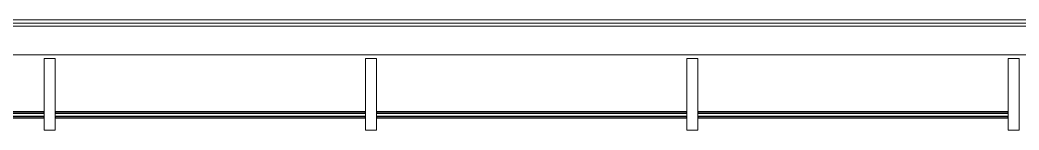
# Model space of a CAD drawing. Header units: millimetres. Extents: x 155920 to 295199, y -4084 to 97293.
# Drawn here: x 182412 to 187076, y 12017 to 12533 of the extents above; entities that cross this region are included whole.
import ezdxf

# ---------------------------------------------------------------- set-up
doc = ezdxf.new("R2010")
doc.units = ezdxf.units.MM
doc.header["$MEASUREMENT"] = 0
for name, color, linetype, lineweight in [('A-GENM', 8, 'CONTINUOUS', 9), ('A-GLAZ-CURT', 7, 'CONTINUOUS', 9), ('A-GLAZ-CWMG', 7, 'CONTINUOUS', 9)]:
    doc.layers.add(name, color=color, linetype=linetype, lineweight=lineweight)

msp = doc.modelspace()

# ---------------------------------------------------------------- hatches: boundary and pattern name
at = {"layer": 'A-GLAZ-CURT'}
h = msp.add_hatch(color=256, dxfattribs=at)
h.paths.add_polyline_path([(182525.8, 12074.8), (182525.8, 12080.8), (181075.8, 12080.8), (181075.8, 12074.8), (181534.9, 12074.8)], flags=0)
h.paths.add_polyline_path([(182525.8, 12096.8), (182525.8, 12102.8), (181075.8, 12102.8), (181075.8, 12096.8), (181534.9, 12096.8)], flags=0)
h = msp.add_hatch(color=256, dxfattribs=at)
h.paths.add_polyline_path([(184025.8, 12074.8), (184025.8, 12080.8), (182575.8, 12080.8), (182575.8, 12074.8), (183034.9, 12074.8)], flags=0)
h.paths.add_polyline_path([(184025.8, 12096.8), (184025.8, 12102.8), (182575.8, 12102.8), (182575.8, 12096.8), (183034.9, 12096.8)], flags=0)
h = msp.add_hatch(color=256, dxfattribs=at)
h.paths.add_polyline_path([(185525.8, 12074.8), (185525.8, 12080.8), (184075.8, 12080.8), (184075.8, 12074.8), (184534.9, 12074.8)], flags=0)
h.paths.add_polyline_path([(185525.8, 12096.8), (185525.8, 12102.8), (184075.8, 12102.8), (184075.8, 12096.8), (184534.9, 12096.8)], flags=0)
h = msp.add_hatch(color=256, dxfattribs=at)
h.paths.add_polyline_path([(187025.8, 12074.8), (187025.8, 12080.8), (185575.8, 12080.8), (185575.8, 12074.8), (186034.9, 12074.8)], flags=0)
h.paths.add_polyline_path([(187025.8, 12096.8), (187025.8, 12102.8), (185575.8, 12102.8), (185575.8, 12096.8), (186034.9, 12096.8)], flags=0)

# ---------------------------------------------------------------- linework, layer by layer
at = {"layer": 'A-GENM'}
for p, q in [((230792.8, 12533.5), (156860.8, 12533.5)), ((230792.8, 12518.5), (156860.8, 12518.5)), ((230792.8, 12518.5), (156860.8, 12518.5)), ((230792.8, 12503.5), (156860.8, 12503.5)), ((230343.7, 12370.2), (157283.1, 12370.2))]:
    msp.add_line(p, q, dxfattribs=at)
at = {"layer": 'A-GLAZ-CURT', "lineweight": 30}
for p, q in [((182525.8, 12102.8), (181075.8, 12102.8)), ((181075.8, 12096.8), (182525.8, 12096.8)), ((182525.8, 12080.8), (181075.8, 12080.8)), ((182525.8, 12096.8), (182525.8, 12102.8)), ((182525.8, 12074.8), (182525.8, 12080.8)), ((184025.8, 12102.8), (182575.8, 12102.8)), ((182575.8, 12102.8), (182575.8, 12096.8)), ((182575.8, 12096.8), (184025.8, 12096.8)), ((184025.8, 12080.8), (182575.8, 12080.8)), ((182575.8, 12080.8), (182575.8, 12074.8)), ((184025.8, 12096.8), (184025.8, 12102.8)), ((184025.8, 12074.8), (184025.8, 12080.8)), ((185525.8, 12102.8), (184075.8, 12102.8)), ((184075.8, 12102.8), (184075.8, 12096.8)), ((184075.8, 12096.8), (185525.8, 12096.8)), ((185525.8, 12080.8), (184075.8, 12080.8)), ((184075.8, 12080.8), (184075.8, 12074.8)), ((185525.8, 12096.8), (185525.8, 12102.8)), ((185525.8, 12074.8), (185525.8, 12080.8)), ((187025.8, 12102.8), (185575.8, 12102.8)), ((185575.8, 12102.8), (185575.8, 12096.8)), ((185575.8, 12096.8), (187025.8, 12096.8)), ((187025.8, 12080.8), (185575.8, 12080.8)), ((185575.8, 12080.8), (185575.8, 12074.8)), ((187025.8, 12096.8), (187025.8, 12102.8)), ((187025.8, 12074.8), (187025.8, 12080.8)), ((181075.8, 12074.8), (182525.8, 12074.8)), ((182575.8, 12074.8), (184025.8, 12074.8)), ((184075.8, 12074.8), (185525.8, 12074.8)), ((185575.8, 12074.8), (187025.8, 12074.8))]:
    msp.add_line(p, q, dxfattribs=at)
at = {"layer": 'A-GLAZ-CWMG', "lineweight": 20, "extrusion": (0, 0, -1)}
for p, q in [((182575.8, 12352.3), (182525.8, 12352.3)), ((182525.8, 12352.3), (182525.8, 12017.3)), ((182575.8, 12017.3), (182575.8, 12352.3)), ((184075.8, 12352.3), (184025.8, 12352.3)), ((184025.8, 12352.3), (184025.8, 12017.3)), ((184075.8, 12017.3), (184075.8, 12352.3)), ((185575.8, 12352.3), (185525.8, 12352.3)), ((185525.8, 12352.3), (185525.8, 12017.3)), ((185575.8, 12017.3), (185575.8, 12352.3)), ((187075.8, 12352.3), (187025.8, 12352.3)), ((187025.8, 12352.3), (187025.8, 12017.3)), ((187075.8, 12017.3), (187075.8, 12352.3)), ((182525.8, 12017.3), (182575.8, 12017.3)), ((184025.8, 12017.3), (184075.8, 12017.3)), ((185525.8, 12017.3), (185575.8, 12017.3)), ((187025.8, 12017.3), (187075.8, 12017.3))]:
    msp.add_line(p, q, dxfattribs=at)

doc.saveas('drawing.dxf')
